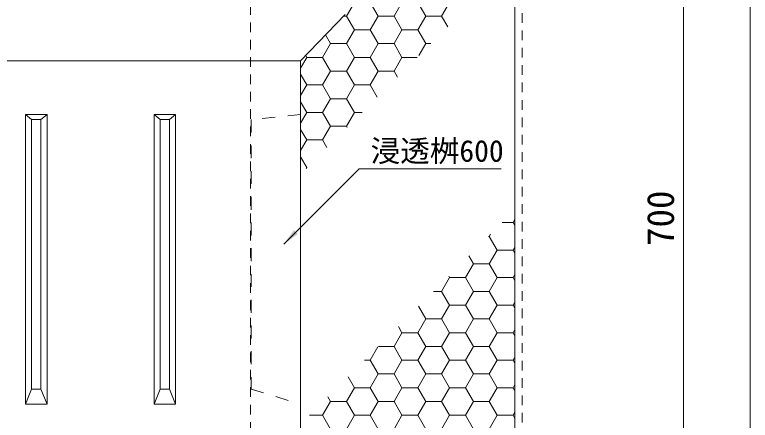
# Model space of a CAD drawing. Units: millimetres at full size; details may follow other scales. Extents: x 40781 to 122968, y -21714 to -2620.
# Drawn here: x 117973 to 119002, y -18311 to -17744 of the extents above; entities that cross this region are included whole.
import ezdxf
from ezdxf.enums import TextEntityAlignment as Align

# ---------------------------------------------------------------- set-up
doc = ezdxf.new("R2010")
doc.units = ezdxf.units.MM
doc.header["$LTSCALE"] = 18
doc.linetypes.add('USER2', pattern=[1.35, 0.75, -0.6])
doc.linetypes.add('USER3', pattern=[2, 1, -1])
for name, color, linetype, lineweight in [('0_2', 7, 'Continuous', 9), ('ハッチング', 7, 'Continuous', 5), ('寸法線', 7, 'Continuous', 9), ('本体', 2, 'Continuous', 13)]:
    doc.layers.add(name, color=color, linetype=linetype, lineweight=lineweight)
doc.styles.add('ＭＳ ゴシック', font='')
doc.styles.get('ＭＳ ゴシック').set_extended_font_data('MS Gothic')

# ---------------------------------------------------------------- blocks, each defined once
blk = doc.blocks.new('filled_arrow')
at = {"color": 0, "linetype": 'Continuous', "lineweight": -2}
blk.add_solid([(7.5, 1.25), (0, 0), (7.5, -1.25)], dxfattribs=at)

msp = doc.modelspace()

# ---------------------------------------------------------------- linework, layer by layer
at = {"layer": '0_2'}
for p, q in [((117987.88, -17883.78), (117996.38, -17890.82)), ((118009.38, -17890.82), (118017.88, -17883.78)), ((118167.88, -17883.78), (118176.38, -17890.82)), ((118189.38, -17890.82), (118197.88, -17883.78)), ((117987.88, -18288.74), (117996.38, -18267.62)), ((118009.38, -18267.62), (118017.88, -18288.74)), ((118167.88, -18288.74), (118176.38, -18267.62)), ((118189.38, -18267.62), (118197.88, -18288.74))]:
    msp.add_line(p, q, dxfattribs=at)
at = {"layer": '0_2', "linetype": 'USER3'}
for p, q in [((118372.88, -17883.78), (118303.88, -17890.82)), ((118303.88, -17890.82), (118303.88, -18267.62)), ((118303.88, -18267.62), (118372.88, -18288.74))]:
    msp.add_line(p, q, dxfattribs=at)
at = {"layer": '0_2'}
for points in [[(117987.88, -17883.78), (118017.88, -17883.78), (118017.88, -18288.74), (117987.88, -18288.74)], [(118167.88, -17883.78), (118197.88, -17883.78), (118197.88, -18288.74), (118167.88, -18288.74)], [(117996.38, -17890.82), (118009.38, -17890.82), (118009.38, -18267.62), (117996.38, -18267.62)], [(118176.38, -17890.82), (118189.38, -17890.82), (118189.38, -18267.62), (118176.38, -18267.62)]]:
    msp.add_lwpolyline(points, close=True, dxfattribs=at)
at = {"layer": 'ハッチング'}
for p, q in [((118437.02, -17746.12), (118448.14, -17726.87)), ((118481.47, -17746.12), (118470.36, -17726.87)), ((118503.7, -17746.12), (118514.81, -17726.87)), ((118548.15, -17746.12), (118537.04, -17726.87)), ((118570.37, -17746.12), (118581.49, -17726.87)), ((118433.14, -17746.12), (118437.02, -17746.12)), ((118448.14, -17765.36), (118437.02, -17746.12)), ((118470.36, -17765.36), (118481.47, -17746.12)), ((118481.48, -17746.12), (118503.7, -17746.12)), ((118514.81, -17765.36), (118503.7, -17746.12)), ((118537.04, -17765.36), (118548.15, -17746.12)), ((118548.15, -17746.12), (118570.38, -17746.12)), ((118578.92, -17760.92), (118570.37, -17746.12)), ((118414.8, -17784.61), (118407.79, -17772.48)), ((118437.02, -17784.61), (118448.14, -17765.36)), ((118448.14, -17765.36), (118470.36, -17765.36)), ((118481.47, -17784.61), (118470.36, -17765.36)), ((118503.7, -17784.61), (118514.81, -17765.36)), ((118514.81, -17765.36), (118537.04, -17765.36)), ((118548.15, -17784.61), (118537.04, -17765.36)), ((118403.69, -17803.86), (118414.8, -17784.61)), ((118414.8, -17784.61), (118437.02, -17784.61)), ((118448.14, -17803.86), (118437.02, -17784.61)), ((118470.36, -17803.86), (118481.47, -17784.61)), ((118481.48, -17784.61), (118503.7, -17784.61)), ((118514.81, -17803.86), (118503.7, -17784.61)), ((118538.48, -17801.36), (118548.15, -17784.61)), ((118548.15, -17784.61), (118555.23, -17784.61)), ((118372.88, -17818.72), (118381.46, -17803.86)), ((118381.46, -17803.86), (118380.02, -17801.36)), ((118381.46, -17803.86), (118403.69, -17803.86)), ((118414.8, -17823.11), (118403.69, -17803.86)), ((118437.02, -17823.11), (118448.14, -17803.86)), ((118448.14, -17803.86), (118470.36, -17803.86)), ((118481.47, -17823.11), (118470.36, -17803.86)), ((118503.7, -17823.11), (118514.81, -17803.86)), ((118514.81, -17803.86), (118535.98, -17803.86)), ((118403.69, -17842.35), (118414.8, -17823.11)), ((118414.8, -17823.11), (118437.02, -17823.11)), ((118448.14, -17842.35), (118437.02, -17823.11)), ((118470.36, -17842.35), (118481.47, -17823.11)), ((118481.48, -17823.11), (118503.7, -17823.11)), ((118508.47, -17831.37), (118503.7, -17823.11)), ((118381.46, -17842.35), (118372.88, -17827.49)), ((118372.88, -17857.21), (118381.46, -17842.35)), ((118381.46, -17842.35), (118403.69, -17842.35)), ((118414.8, -17861.6), (118403.69, -17842.35)), ((118437.02, -17861.6), (118448.14, -17842.35)), ((118448.14, -17842.35), (118470.36, -17842.35)), ((118480.29, -17859.55), (118470.36, -17842.35)), ((118381.46, -17880.85), (118372.88, -17865.99)), ((118403.69, -17880.85), (118414.8, -17861.6)), ((118414.8, -17861.6), (118437.02, -17861.6)), ((118448.14, -17880.85), (118437.02, -17861.6)), ((118372.88, -17895.71), (118381.46, -17880.85)), ((118381.46, -17880.85), (118403.69, -17880.85)), ((118414.8, -17900.1), (118403.69, -17880.85)), ((118437.02, -17900.1), (118448.14, -17880.85)), ((118448.14, -17880.85), (118458.99, -17880.85)), ((118381.46, -17919.34), (118372.88, -17904.48)), ((118403.69, -17919.34), (118414.8, -17900.1)), ((118414.8, -17900.1), (118437.02, -17900.1)), ((118438.02, -17901.82), (118437.02, -17900.1)), ((118372.88, -17934.2), (118381.46, -17919.34)), ((118381.46, -17919.34), (118403.69, -17919.34)), ((118409.84, -17930), (118403.69, -17919.34)), ((118381.46, -17957.84), (118372.88, -17942.98)), ((118380.72, -17959.12), (118381.46, -17957.84)), ((118381.46, -17957.84), (118382, -17957.84)), ((118670.39, -18034.83), (118672.88, -18030.5)), ((118655.01, -18034.83), (118670.39, -18034.83)), ((118672.88, -18039.15), (118670.39, -18034.83)), ((118637.05, -18054.07), (118638.8, -18051.04)), ((118635.77, -18054.07), (118637.05, -18054.07)), ((118648.16, -18073.32), (118637.05, -18054.08)), ((118670.39, -18073.32), (118672.88, -18069)), ((118614.82, -18092.57), (118608.4, -18081.44)), ((118637.05, -18092.57), (118648.16, -18073.32)), ((118648.16, -18073.32), (118670.39, -18073.32)), ((118672.88, -18077.65), (118670.39, -18073.32)), ((118603.71, -18111.82), (118614.82, -18092.57)), ((118614.82, -18092.57), (118637.05, -18092.57)), ((118648.16, -18111.82), (118637.05, -18092.57)), ((118570.37, -18131.06), (118581.49, -18111.82)), ((118581.49, -18111.82), (118580.22, -18109.62)), ((118581.49, -18111.82), (118603.71, -18111.82)), ((118614.82, -18131.06), (118603.71, -18111.82)), ((118637.05, -18131.06), (118648.16, -18111.82)), ((118648.16, -18111.82), (118670.39, -18111.82)), ((118670.39, -18111.82), (118672.88, -18107.49)), ((118672.88, -18116.14), (118670.39, -18111.82)), ((118558.78, -18131.06), (118570.38, -18131.06)), ((118581.49, -18150.31), (118570.37, -18131.06)), ((118603.71, -18150.31), (118614.82, -18131.06)), ((118614.82, -18131.06), (118637.05, -18131.06)), ((118648.16, -18150.31), (118637.05, -18131.06)), ((118548.15, -18169.56), (118537.95, -18151.89)), ((118570.37, -18169.56), (118581.49, -18150.31)), ((118581.49, -18150.31), (118603.71, -18150.31)), ((118614.82, -18169.56), (118603.71, -18150.31)), ((118637.05, -18169.56), (118648.16, -18150.31)), ((118648.16, -18150.31), (118670.39, -18150.31)), ((118670.39, -18150.31), (118672.88, -18145.99)), ((118672.88, -18154.64), (118670.39, -18150.31)), ((118537.04, -18188.81), (118548.15, -18169.56)), ((118548.15, -18169.56), (118570.38, -18169.56)), ((118581.49, -18188.81), (118570.37, -18169.56)), ((118603.71, -18188.81), (118614.82, -18169.56)), ((118614.82, -18169.56), (118637.05, -18169.56)), ((118648.16, -18188.81), (118637.05, -18169.56)), ((118514.81, -18188.81), (118509.77, -18180.07)), ((118670.39, -18188.81), (118672.88, -18184.48)), ((118503.7, -18208.05), (118514.81, -18188.81)), ((118514.81, -18188.81), (118537.04, -18188.81)), ((118548.15, -18208.05), (118537.04, -18188.81)), ((118570.37, -18208.05), (118581.49, -18188.81)), ((118581.49, -18188.81), (118603.71, -18188.81)), ((118614.82, -18208.05), (118603.71, -18188.81)), ((118637.05, -18208.05), (118648.16, -18188.81)), ((118648.16, -18188.81), (118670.39, -18188.81)), ((118672.88, -18193.13), (118670.39, -18188.81)), ((118470.36, -18227.3), (118481.05, -18208.79)), ((118481.79, -18208.05), (118503.7, -18208.05)), ((118514.81, -18227.3), (118503.7, -18208.05)), ((118537.04, -18227.3), (118548.15, -18208.05)), ((118548.15, -18208.05), (118570.38, -18208.05)), ((118581.49, -18227.3), (118570.37, -18208.05)), ((118603.71, -18227.3), (118614.82, -18208.05)), ((118614.82, -18208.05), (118637.05, -18208.05)), ((118648.16, -18227.3), (118637.05, -18208.05)), ((118462.54, -18227.3), (118470.36, -18227.3)), ((118481.47, -18246.55), (118470.36, -18227.3)), ((118503.7, -18246.55), (118514.81, -18227.3)), ((118514.81, -18227.3), (118537.04, -18227.3)), ((118548.15, -18246.55), (118537.04, -18227.3)), ((118570.37, -18246.55), (118581.49, -18227.3)), ((118581.49, -18227.3), (118603.71, -18227.3)), ((118614.82, -18246.55), (118603.71, -18227.3)), ((118637.05, -18246.55), (118648.16, -18227.3)), ((118648.16, -18227.3), (118670.39, -18227.3)), ((118670.39, -18227.3), (118672.88, -18222.98)), ((118672.88, -18231.63), (118670.39, -18227.3)), ((118470.36, -18265.8), (118481.47, -18246.55)), ((118481.48, -18246.55), (118503.7, -18246.55)), ((118514.81, -18265.8), (118503.7, -18246.55)), ((118537.04, -18265.8), (118548.15, -18246.55)), ((118548.15, -18246.55), (118570.38, -18246.55)), ((118581.49, -18265.8), (118570.37, -18246.55)), ((118603.71, -18265.8), (118614.82, -18246.55)), ((118614.82, -18246.55), (118637.05, -18246.55)), ((118648.16, -18265.8), (118637.05, -18246.55)), ((118448.14, -18265.8), (118439.32, -18250.52)), ((118437.02, -18285.04), (118448.14, -18265.8)), ((118448.14, -18265.8), (118470.36, -18265.8)), ((118481.47, -18285.04), (118470.36, -18265.8)), ((118503.7, -18285.04), (118514.81, -18265.8)), ((118514.81, -18265.8), (118537.04, -18265.8)), ((118548.15, -18285.04), (118537.04, -18265.8)), ((118570.37, -18285.04), (118581.49, -18265.8)), ((118581.49, -18265.8), (118603.71, -18265.8)), ((118614.82, -18285.04), (118603.71, -18265.8)), ((118637.05, -18285.04), (118648.16, -18265.8)), ((118648.16, -18265.8), (118670.39, -18265.8)), ((118670.39, -18265.8), (118672.88, -18261.47)), ((118672.88, -18270.12), (118670.39, -18265.8)), ((118414.8, -18285.04), (118411.14, -18278.7)), ((118403.69, -18304.29), (118414.8, -18285.04)), ((118414.8, -18285.04), (118437.02, -18285.04)), ((118448.14, -18304.29), (118437.02, -18285.04)), ((118470.36, -18304.29), (118481.47, -18285.04)), ((118481.48, -18285.04), (118503.7, -18285.04)), ((118514.81, -18304.29), (118503.7, -18285.04)), ((118537.04, -18304.29), (118548.15, -18285.04)), ((118548.15, -18285.04), (118570.38, -18285.04)), ((118581.49, -18304.29), (118570.37, -18285.04)), ((118603.71, -18304.29), (118614.82, -18285.04)), ((118614.82, -18285.04), (118637.05, -18285.04)), ((118648.16, -18304.29), (118637.05, -18285.04)), ((118385.55, -18304.29), (118403.69, -18304.29)), ((118414.8, -18323.54), (118403.69, -18304.29)), ((118437.02, -18323.54), (118448.14, -18304.29)), ((118448.14, -18304.29), (118470.36, -18304.29)), ((118481.47, -18323.54), (118470.36, -18304.29)), ((118503.7, -18323.54), (118514.81, -18304.29)), ((118514.81, -18304.29), (118537.04, -18304.29)), ((118548.15, -18323.54), (118537.04, -18304.29)), ((118570.37, -18323.54), (118581.49, -18304.29)), ((118581.49, -18304.29), (118603.71, -18304.29)), ((118614.82, -18323.54), (118603.71, -18304.29)), ((118637.05, -18323.54), (118648.16, -18304.29)), ((118648.16, -18304.29), (118670.39, -18304.29)), ((118670.39, -18304.29), (118672.88, -18299.97)), ((118672.88, -18308.62), (118670.39, -18304.29))]:
    msp.add_line(p, q, dxfattribs=at)
at = {"layer": 'ハッチング', "linetype": 'USER2', "lineweight": 9}
msp.add_lwpolyline([(118372.88, -17158.78), (118682.88, -17158.78), (118682.88, -18718.78), (117322.88, -18718.78), (117322.88, -17158.78), (117632.88, -17158.78)], dxfattribs=at)
at = {"layer": 'ハッチング', "lineweight": 20}
msp.add_lwpolyline([(117632.88, -17168.78), (117332.88, -17168.78), (117332.88, -18708.78), (118672.88, -18708.78), (118672.88, -17168.78), (118372.88, -17168.78)], dxfattribs=at)
at = {"layer": '寸法線'}
for p, q in [((119002.45, -18378.78), (119002.45, -16219.78)), ((118909.18, -17678.78), (118909.18, -18378.78))]:
    msp.add_line(p, q, dxfattribs=at)
msp.add_lwpolyline([(118349.23, -18065.09), (118454.87, -17959.45), (118653.77, -17959.45)], dxfattribs=at)
at = {"layer": '本体', "linetype": 'USER2'}
msp.add_line((118302.88, -17681.99), (118302.88, -18378.78), dxfattribs=at)
at = {"layer": '本体', "lineweight": 9}
msp.add_line((118372.88, -17808.78), (117632.88, -17808.78), dxfattribs=at)
at = {"layer": '本体'}
msp.add_lwpolyline([(118435.38, -17743.78), (118372.88, -17808.78), (118372.88, -18378.78)], dxfattribs=at)

# ---------------------------------------------------------------- block references
at = {"layer": '寸法線', "xscale": 3.2, "yscale": 3.2, "rotation": 45}
msp.add_blockref('filled_arrow', (118349.23, -18065.09), dxfattribs=at)

# ---------------------------------------------------------------- texts
at = {"layer": '寸法線', "style": 'ＭＳ ゴシック'}
msp.add_text('浸透桝600', height=30.38, dxfattribs=at).set_placement((118470.87, -17919.42), align=Align.TOP_LEFT)
msp.add_text('700', height=37.98, rotation=90, dxfattribs=at).set_placement((118876.68, -18028.78), align=Align.MIDDLE_CENTER)

doc.saveas('drawing.dxf')
